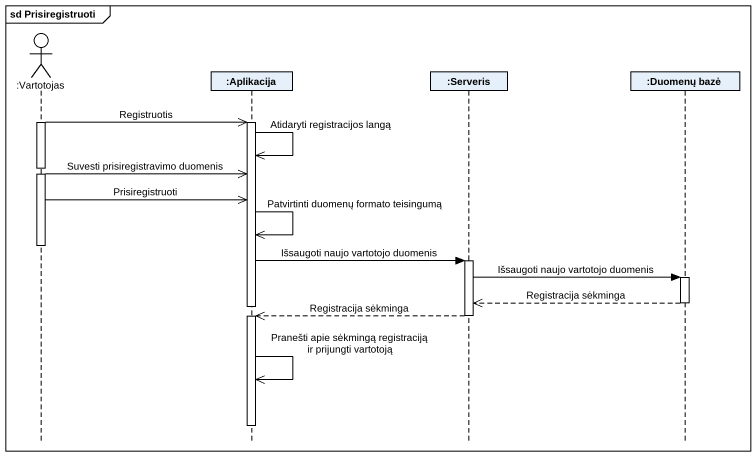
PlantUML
@startuml
mainframe sd Prisiregistruoti
hide footbox
actor ":Vartotojas" as Vartotojas
participant ":Aplikacija" as Aplikacija
participant ":Serveris" as Serveris
participant ":Duomenų bazė" as Duomenų_bazė

activate Vartotojas
Vartotojas ->> Aplikacija : Registruotis
activate Aplikacija
Aplikacija ->> Aplikacija : Atidaryti registracijos langą
Vartotojas ->> Aplikacija : Suvesti prisiregistravimo duomenis
Vartotojas ->> Aplikacija : Prisiregistruoti
Aplikacija ->> Aplikacija : Patvirtinti duomenų formato teisingumą
deactivate Vartotojas
Aplikacija -> Serveris : Išsaugoti naujo vartotojo duomenis
activate Serveris
Serveris -> Duomenų_bazė : Išsaugoti naujo vartotojo duomenis
activate Duomenų_bazė
Duomenų_bazė -->> Serveris : Registracija sėkminga
deactivate Duomenų_bazė
deactivate Aplikacija
Serveris -->> Aplikacija : Registracija sėkminga
deactivate Serveris
activate Aplikacija
Aplikacija ->> Aplikacija : Pranešti apie sėkmingą registraciją ir prijungti vartotoją
deactivate Aplikacija
@enduml
